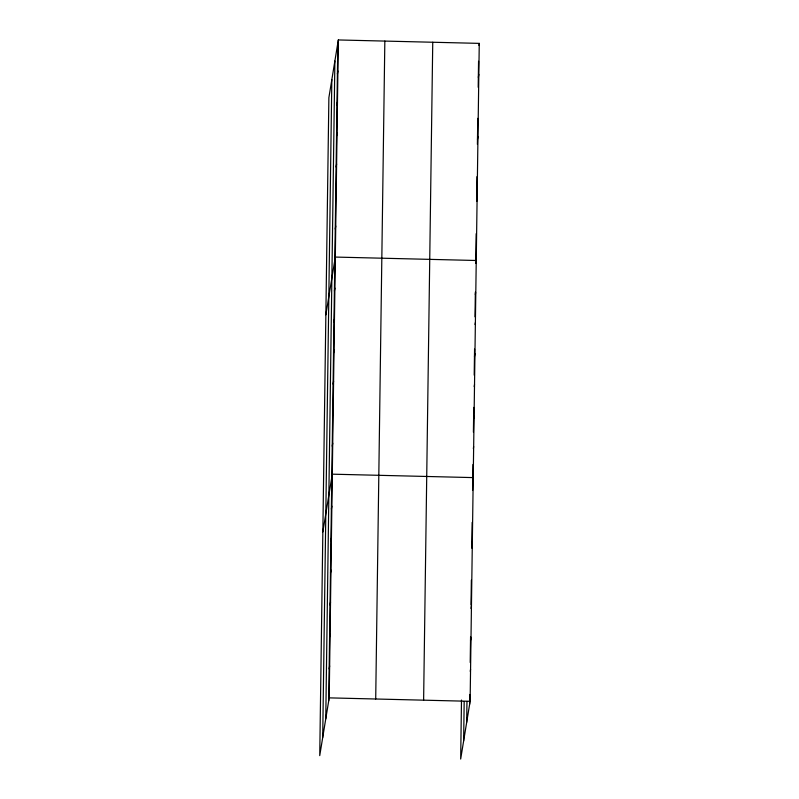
<?xml version="1.0" encoding="UTF-8"?>
<svg xmlns="http://www.w3.org/2000/svg" width="799" height="799" viewBox="0 0 799 799"><rect width="100%" height="100%" fill="white"/><g stroke="black" fill="none" stroke-linecap="round" stroke-linejoin="round"><path stroke-width="1.2" d="M322.706 737.547L331.835 79.63M325.752 718.93L334.881 61.014M328.709 700.863L337.837 42.946M338.327 39.95L328.878 97.698L319.74 755.624L329.198 697.867L338.327 39.95L479.26 43.376L470.122 701.302L460.673 759.05L461.492 700.054M375.71 699.005L384.838 41.079M423.62 700.164L432.748 42.247M463.63 740.983L464.179 701.652M466.676 722.366L466.966 701.472M469.632 704.289L469.772 694.461M470.212 662.501L470.571 636.693M471.02 604.733L471.36 580.154M471.8 548.194L472.159 522.386M472.608 490.436L472.968 464.469M473.408 432.209L473.757 407.4M474.207 375.14L474.566 349.093M475.015 316.833L475.355 292.025M475.804 259.765L476.164 233.708M476.953 176.639L476.613 201.458L477.103 198.462M477.403 144.379L477.772 118.332M478.202 87.311L478.561 61.263M337.408 73.957L337.897 70.971M336.978 104.979L337.468 101.982M336.549 135.99L337.038 133.004M336.119 167.011L336.609 164.015M335.69 198.022L336.179 195.036M335.26 229.043L335.75 226.047M325.862 314.816L335.32 257.068L476.244 260.494L475.755 263.49M334.401 291.076L334.891 288.079M333.972 322.087L334.461 319.101M333.533 353.108L334.022 350.112M333.103 384.119L333.592 381.133M332.674 415.14L333.163 412.144M332.244 446.152L332.734 443.165M322.846 531.924L332.304 474.177L473.228 477.602L472.738 480.599M331.375 509.123L331.865 506.137M330.926 541.083L331.415 538.087M330.486 573.033L330.976 570.047M330.037 604.993L330.536 601.997M329.597 636.953L330.087 633.957M329.158 668.903L329.647 665.917M478.931 45.373L479.26 43.376M478.331 77.393L478.821 74.397M477.472 139.425L477.962 136.429M475.325 294.501L475.645 292.504M475.055 324.524L475.385 322.526M474.466 356.534L474.956 353.538M474.197 386.556L474.526 384.559M473.597 418.566L474.087 415.57M473.338 448.589L473.657 446.591M471.849 544.509L472.339 541.522M470.971 608.419L471.46 605.432M470.521 640.379L471.011 637.392M470.241 671.34L470.571 669.342M329.198 697.867L470.122 701.302"/></g></svg>
